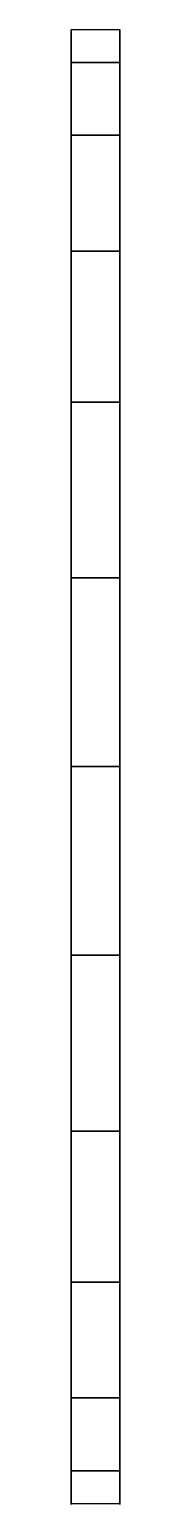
# Model space of a CAD drawing. Extents: x 117820 to 118120, y 20791 to 29896.
import ezdxf

# ---------------------------------------------------------------- set-up
doc = ezdxf.new("R2010")
doc.units = 0
doc.header["$LTSCALE"] = 50
doc.header["$MEASUREMENT"] = 0
doc.layers.add('7SEC', color=253, linetype='CONTINUOUS')

msp = doc.modelspace()

# ---------------------------------------------------------------- linework, layer by layer
at = {"layer": '7SEC', "extrusion": (-1, 6.12303e-17, 0)}
for centre in [(-25345.7, -7000.3, -117819.9), (-25345.7, -7000.3, -118119.9)]:
    msp.add_arc(centre, 4550.3, 0.6331, 179.3669, dxfattribs=at)

# ---------------------------------------------------------------- meshes
at = {"layer": '7SEC', "color": 7}
mesh = msp.add_polymesh((2, 13), dxfattribs=at)
for k, corner in enumerate([(117819.9, 20791, -2027.2), (117819.9, 21384.7, -2089.2), (117819.9, 22143.4, -2151.3), (117819.9, 22902.1, -2213.3), (117819.9, 23660.8, -2275.3), (117819.9, 24419.5, -2337.3), (117819.9, 25178.2, -2399.3), (117819.9, 25937, -2461.3), (117819.9, 26695.7, -2523.3), (117819.9, 27454.4, -2585.3), (117819.9, 28213.1, -2647.3), (117819.9, 28971.8, -2709.3), (117819.9, 29895.5, -2771.4), (117819.9, 20795.7, -6950), (117819.9, 20999.1, -5785.3), (117819.9, 21448.6, -4700), (117819.9, 22163.7, -3768), (117819.9, 23095.7, -3052.9), (117819.9, 24181, -2603.3), (117819.9, 25345.7, -2450), (117819.9, 26510.4, -2603.3), (117819.9, 27595.7, -3052.9), (117819.9, 28527.7, -3768), (117819.9, 29242.8, -4700), (117819.9, 29692.4, -5785.3), (117819.9, 29895.7, -6950)]):
    mesh.set_mesh_vertex(divmod(k, 13), corner)
mesh = msp.add_polymesh((2, 13), dxfattribs=at)
for k, corner in enumerate([(118119.9, 29895.7, -6950), (118119.9, 29692.4, -5785.3), (118119.9, 29242.8, -4700), (118119.9, 28527.7, -3768), (118119.9, 27595.7, -3052.9), (118119.9, 26510.4, -2603.3), (118119.9, 25345.7, -2450), (118119.9, 24181, -2603.3), (118119.9, 23095.7, -3052.9), (118119.9, 22163.7, -3768), (118119.9, 21448.6, -4700), (118119.9, 20999.1, -5785.3), (118119.9, 20795.7, -6950), (117819.9, 29895.7, -6950), (117819.9, 29692.4, -5785.3), (117819.9, 29242.8, -4700), (117819.9, 28527.7, -3768), (117819.9, 27595.7, -3052.9), (117819.9, 26510.4, -2603.3), (117819.9, 25345.7, -2450), (117819.9, 24181, -2603.3), (117819.9, 23095.7, -3052.9), (117819.9, 22163.7, -3768), (117819.9, 21448.6, -4700), (117819.9, 20999.1, -5785.3), (117819.9, 20795.7, -6950)]):
    mesh.set_mesh_vertex(divmod(k, 13), corner)
mesh = msp.add_polymesh((2, 13), dxfattribs=at)
for k, corner in enumerate([(118119.9, 20791, -2027.2), (118119.9, 21384.7, -2089.2), (118119.9, 22143.4, -2151.3), (118119.9, 22902.1, -2213.3), (118119.9, 23660.8, -2275.3), (118119.9, 24419.5, -2337.3), (118119.9, 25178.2, -2399.3), (118119.9, 25937, -2461.3), (118119.9, 26695.7, -2523.3), (118119.9, 27454.4, -2585.3), (118119.9, 28213.1, -2647.3), (118119.9, 28971.8, -2709.3), (118119.9, 29895.5, -2771.4), (118119.9, 20795.7, -6950), (118119.9, 20999.1, -5785.3), (118119.9, 21448.6, -4700), (118119.9, 22163.7, -3768), (118119.9, 23095.7, -3052.9), (118119.9, 24181, -2603.3), (118119.9, 25345.7, -2450), (118119.9, 26510.4, -2603.3), (118119.9, 27595.7, -3052.9), (118119.9, 28527.7, -3768), (118119.9, 29242.8, -4700), (118119.9, 29692.4, -5785.3), (118119.9, 29895.7, -6950)]):
    mesh.set_mesh_vertex(divmod(k, 13), corner)

doc.saveas('drawing.dxf')
